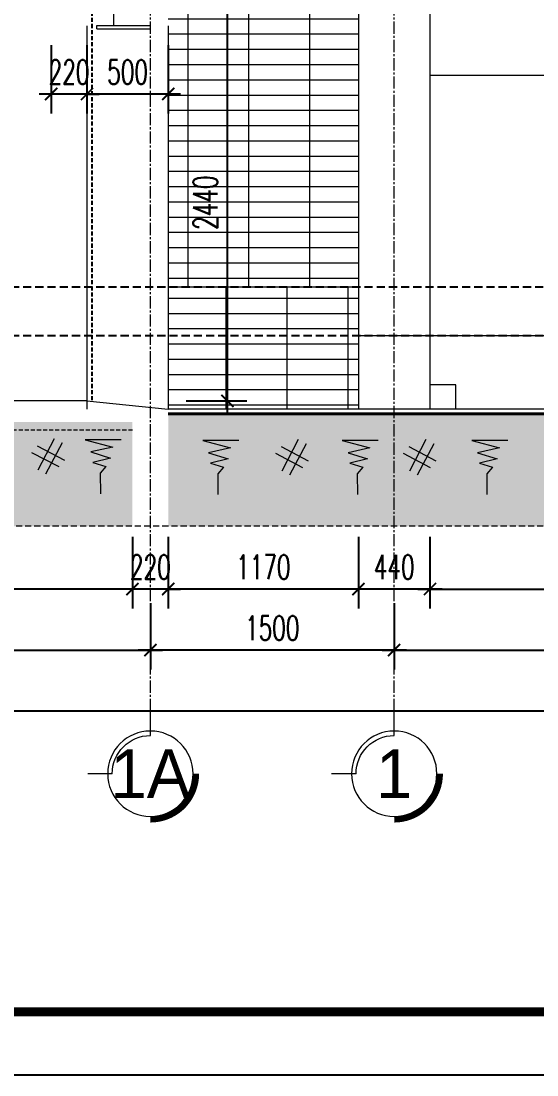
# Model space of a CAD drawing. Header units: millimetres. Extents: x -229618 to 2906, y -178063 to 96806.
# Drawn here: x -105854 to -102681, y -155647 to -149171 of the extents above; entities that cross this region are included whole.
import ezdxf
from ezdxf.enums import TextEntityAlignment as Align

# ---------------------------------------------------------------- set-up
doc = ezdxf.new("R2010")
doc.units = ezdxf.units.MM
doc.header["$LTSCALE"] = 200
doc.header["$MEASUREMENT"] = 0
doc.header["$PDMODE"] = 3
doc.header["$PDSIZE"] = 50
for name, pattern in [('CENTER', [2, 1.25, -0.25, 0.25, -0.25]), ('CENTER2', [1.125, 0.75, -0.125, 0.125, -0.125]), ('DASHED2', [0.375, 0.25, -0.125])]:
    doc.linetypes.add(name, pattern=pattern)
doc.layers.get('0').update_dxf_attribs({"color": 95, "linetype": 'CONTINUOUS'})
doc.layers.get('DEFPOINTS').update_dxf_attribs({"linetype": 'CONTINUOUS'})
for name, color, linetype, lineweight in [('cat', 1, 'CONTINUOUS', 40), ('hatch', 250, 'CONTINUOUS', 5), ('nho', 252, 'CONTINUOUS', 15), ('thay', 7, 'CONTINUOUS', 18), ('tim', 18, 'CENTER2', 9)]:
    doc.layers.add(name, color=color, linetype=linetype, lineweight=lineweight)
for name, color, linetype in [('DIM', 251, 'CONTINUOUS'), ('KHUNGTEN', 7, 'CONTINUOUS'), ('MANH', 9, 'CONTINUOUS'), ('TEXT', 33, 'CONTINUOUS'), ('TRUC', 251, 'CENTER')]:
    doc.layers.add(name, color=color, linetype=linetype)
doc.layers.add('in', color=203, linetype='CONTINUOUS', lineweight=5, plot=False)
doc.styles.add('Aria H iso', font='Vharial_0.ttf')
doc.styles.add('dam', font='Vhavanb_0.ttf', dxfattribs={"width": 0.9, "height": 450})
doc.styles.add('Scale', font='vnsimli.shx', dxfattribs={"width": 0.65, "bigfont": 'bigfont.shx'})
doc.dimstyles.new('Scale', dxfattribs={"dimscale": 75, "dimtxt": 2, "dimasz": 1, "dimexe": 1.6, "dimexo": 0, "dimgap": 0.8, "dimtad": 1, "dimdec": 0, "dimzin": 0, "dimdsep": 46, "dimtxsty": 'Scale', "dimblk": 'ARCHTICK', "dimcen": 0.1, "dimdle": 1, "dimclrd": 256, "dimclre": 256, "dimclrt": 3, "dimadec": 0, "dimazin": 0, "dimtfac": 1, "dimtdec": 0, "dimtix": 1, "dimtmove": 2, "dimatfit": 3, "dimldrblk": 'ARCHTICK', "dimfxl": 0, "dimtolj": 1, "dimtzin": 0, "dimarcsym": 0})

# ---------------------------------------------------------------- blocks, each defined once
blk = doc.blocks.new('KhungA3')
at = {"layer": 'DEFPOINTS', "color": 8}
blk.add_lwpolyline([(-3.738, 3.813), (416.305, 3.813), (416.305, 300.813), (-3.738, 300.813)], close=True, dxfattribs=at)
at = {"layer": 'KHUNGTEN', "color": 4, "const_width": 0.724}
blk.add_lwpolyline([(7.542, 8.987), (411.131, 8.987), (411.131, 295.639), (7.542, 295.639)], close=True, dxfattribs=at)
blk = doc.blocks.new('_ArchTick')
at = {"color": 0, "linetype": 'ByBlock', "const_width": 0.15}
blk.add_lwpolyline([(-0.5, -0.5), (0.5, 0.5)], dxfattribs=at)
blk = doc.blocks.new('*D2436')
at = {"layer": 'DEFPOINTS', "color": 0, "linetype": 'Continuous'}
for p in [(-105058.9, -152748.3), (-103558.9, -152748.3), (-105058.9, -153035.8)]:
    blk.add_point(p, dxfattribs=at)
at = {"layer": 'DIM', "linetype": 'Continuous', "lineweight": -2}
for p, q in [((-105058.9, -152748.3), (-105058.9, -153155.8)), ((-103558.9, -152748.3), (-103558.9, -153155.8)), ((-103483.9, -153035.8), (-105133.9, -153035.8))]:
    blk.add_line(p, q, dxfattribs=at)
at = {"layer": 'DIM', "linetype": 'Continuous', "lineweight": -2, "xscale": 75, "yscale": 75, "zscale": 75, "rotation": 180}
blk.add_blockref('_ArchTick', (-105058.9, -153035.8), dxfattribs=at)
at = {"layer": 'DIM', "linetype": 'Continuous', "lineweight": -2, "xscale": 75, "yscale": 75, "zscale": 75}
blk.add_blockref('_ArchTick', (-103558.9, -153035.8), dxfattribs=at)
at = {"layer": 'DIM', "color": 3, "linetype": 'Continuous', "insert": (-104308.9, -152900.8), "char_height": 150, "attachment_point": 5, "style": 'Scale'}
blk.add_mtext('\\A1;1500', dxfattribs=at)
blk = doc.blocks.new('*D2439')
at = {"layer": 'DEFPOINTS', "color": 0, "linetype": 'Continuous'}
for p in [(-119338.9, -152748.3), (-99338.9, -152748.3), (-119338.9, -153410.8)]:
    blk.add_point(p, dxfattribs=at)
at = {"layer": 'DIM', "linetype": 'Continuous', "lineweight": -2}
for p, q in [((-119338.9, -152748.3), (-119338.9, -153530.8)), ((-99338.9, -152748.3), (-99338.9, -153530.8)), ((-99263.9, -153410.8), (-119413.9, -153410.8))]:
    blk.add_line(p, q, dxfattribs=at)
at = {"layer": 'DIM', "linetype": 'Continuous', "lineweight": -2, "xscale": 75, "yscale": 75, "zscale": 75, "rotation": 180}
blk.add_blockref('_ArchTick', (-119338.9, -153410.8), dxfattribs=at)
at = {"layer": 'DIM', "linetype": 'Continuous', "lineweight": -2, "xscale": 75, "yscale": 75, "zscale": 75}
blk.add_blockref('_ArchTick', (-99338.9, -153410.8), dxfattribs=at)
at = {"layer": 'DIM', "color": 3, "linetype": 'Continuous', "insert": (-109338.9, -153275.8), "char_height": 150, "attachment_point": 5, "style": 'Scale'}
blk.add_mtext('\\A1;20000', dxfattribs=at)
blk = doc.blocks.new('tr')
at = {"layer": 'thay', "ltscale": 600}
for p, q in [((0, -200), (0, 0)), ((313.2, -513.2), (513.2, -513.2))]:
    blk.add_line(p, q, dxfattribs=at)
at = {"layer": 'thay', "ltscale": 600, "const_width": 50}
blk.add_lwpolyline([(-375, -513.2, 0.414214), (0, -888.2, 0.414214)], format="xyb", dxfattribs=at)
at = {"layer": 'thay', "ltscale": 600}
blk.add_circle((0, -513.2), 350, dxfattribs=at)
blk.add_arc((0, -513.2), 313.2, 0, 90, dxfattribs=at)
at = {"layer": 'TEXT', "linetype": 'Continuous', "style": 'Aria H iso'}
blk.add_attdef('A', text='', height=350, dxfattribs=at).set_placement((0, -670.6), align=Align.CENTER)
blk = doc.blocks.new('nendat')
at = {"layer": 'hatch', "linetype": 'Continuous'}
for p, q in [((-40.9, 77.9), (60.5, -115.2)), ((7.2, 103.2), (108.6, -90)), ((-56.8, -29.8), (110.3, 57.9)), ((-21.9, -70.2), (145.2, 17.5))]:
    blk.add_line(p, q, dxfattribs=at)
blk = doc.blocks.new('*D2493')
at = {"layer": 'DEFPOINTS', "color": 0, "linetype": 'Continuous'}
for p in [(-108958.9, -152748.3), (-105058.9, -152748.3), (-105058.9, -153035.8)]:
    blk.add_point(p, dxfattribs=at)
at = {"layer": 'DIM', "linetype": 'Continuous', "lineweight": -2}
for p, q in [((-108958.9, -152748.3), (-108958.9, -153155.8)), ((-105058.9, -152748.3), (-105058.9, -153155.8)), ((-109033.9, -153035.8), (-104983.9, -153035.8))]:
    blk.add_line(p, q, dxfattribs=at)
at = {"layer": 'DIM', "linetype": 'Continuous', "lineweight": -2, "xscale": 75, "yscale": 75, "zscale": 75, "rotation": 180}
blk.add_blockref('_ArchTick', (-108958.9, -153035.8), dxfattribs=at)
at = {"layer": 'DIM', "linetype": 'Continuous', "lineweight": -2, "xscale": 75, "yscale": 75, "zscale": 75}
blk.add_blockref('_ArchTick', (-105058.9, -153035.8), dxfattribs=at)
at = {"layer": 'DIM', "color": 3, "linetype": 'Continuous', "insert": (-107008.9, -152900.8), "char_height": 150, "attachment_point": 5, "style": 'Scale'}
blk.add_mtext('\\A1;3900', dxfattribs=at)
blk = doc.blocks.new('*D2494')
at = {"layer": 'DEFPOINTS', "color": 0}
for p in [(-103338.9, -152340.9), (-99558.9, -152340.9), (-99558.9, -152660.8)]:
    blk.add_point(p, dxfattribs=at)
at = {"layer": 'DIM', "lineweight": -2}
for p, q in [((-103338.9, -152340.9), (-103338.9, -152780.8)), ((-99558.9, -152340.9), (-99558.9, -152780.8)), ((-103413.9, -152660.8), (-99483.9, -152660.8))]:
    blk.add_line(p, q, dxfattribs=at)
at = {"layer": 'DIM', "lineweight": -2, "xscale": 75, "yscale": 75, "zscale": 75, "rotation": 180}
blk.add_blockref('_ArchTick', (-103338.9, -152660.8), dxfattribs=at)
at = {"layer": 'DIM', "lineweight": -2, "xscale": 75, "yscale": 75, "zscale": 75}
blk.add_blockref('_ArchTick', (-99558.9, -152660.8), dxfattribs=at)
at = {"layer": 'DIM', "color": 3, "insert": (-101448.9, -152525.8), "char_height": 150, "attachment_point": 5, "style": 'Scale'}
blk.add_mtext('\\A1;3780', dxfattribs=at)
blk = doc.blocks.new('*D2496')
at = {"layer": 'DEFPOINTS', "color": 0}
for p in [(-103558.9, -152748.3), (-99338.9, -152748.3), (-99338.9, -153035.8)]:
    blk.add_point(p, dxfattribs=at)
at = {"layer": 'DIM', "lineweight": -2}
for p, q in [((-103558.9, -152748.3), (-103558.9, -153155.8)), ((-99338.9, -152748.3), (-99338.9, -153155.8)), ((-103633.9, -153035.8), (-99263.9, -153035.8))]:
    blk.add_line(p, q, dxfattribs=at)
at = {"layer": 'DIM', "lineweight": -2, "xscale": 75, "yscale": 75, "zscale": 75, "rotation": 180}
blk.add_blockref('_ArchTick', (-103558.9, -153035.8), dxfattribs=at)
at = {"layer": 'DIM', "lineweight": -2, "xscale": 75, "yscale": 75, "zscale": 75}
blk.add_blockref('_ArchTick', (-99338.9, -153035.8), dxfattribs=at)
at = {"layer": 'DIM', "color": 3, "insert": (-101448.9, -152900.8), "char_height": 150, "attachment_point": 5, "style": 'Scale'}
blk.add_mtext('\\A1;4220', dxfattribs=at)
blk = doc.blocks.new('*D2497')
at = {"layer": 'DEFPOINTS', "color": 0}
for p in [(-103778.9, -152340.9), (-103338.9, -152340.9), (-103778.9, -152660.8)]:
    blk.add_point(p, dxfattribs=at)
at = {"layer": 'DIM', "lineweight": -2}
for p, q in [((-103778.9, -152340.9), (-103778.9, -152780.8)), ((-103338.9, -152340.9), (-103338.9, -152780.8)), ((-103263.9, -152660.8), (-103853.9, -152660.8))]:
    blk.add_line(p, q, dxfattribs=at)
at = {"layer": 'DIM', "lineweight": -2, "xscale": 75, "yscale": 75, "zscale": 75, "rotation": 180}
blk.add_blockref('_ArchTick', (-103778.9, -152660.8), dxfattribs=at)
at = {"layer": 'DIM', "lineweight": -2, "xscale": 75, "yscale": 75, "zscale": 75}
blk.add_blockref('_ArchTick', (-103338.9, -152660.8), dxfattribs=at)
at = {"layer": 'DIM', "color": 3, "insert": (-103558.9, -152525.8), "char_height": 150, "attachment_point": 5, "style": 'Scale'}
blk.add_mtext('\\A1;440', dxfattribs=at)
blk = doc.blocks.new('*D2498')
at = {"layer": 'DEFPOINTS', "color": 0}
for p in [(-104948.9, -152340.9), (-103778.9, -152340.9), (-104948.9, -152660.8)]:
    blk.add_point(p, dxfattribs=at)
at = {"layer": 'DIM', "lineweight": -2}
for p, q in [((-104948.9, -152340.9), (-104948.9, -152780.8)), ((-103778.9, -152340.9), (-103778.9, -152780.8)), ((-103703.9, -152660.8), (-105023.9, -152660.8))]:
    blk.add_line(p, q, dxfattribs=at)
at = {"layer": 'DIM', "lineweight": -2, "xscale": 75, "yscale": 75, "zscale": 75, "rotation": 180}
blk.add_blockref('_ArchTick', (-104948.9, -152660.8), dxfattribs=at)
at = {"layer": 'DIM', "lineweight": -2, "xscale": 75, "yscale": 75, "zscale": 75}
blk.add_blockref('_ArchTick', (-103778.9, -152660.8), dxfattribs=at)
at = {"layer": 'DIM', "color": 3, "insert": (-104363.9, -152525.8), "char_height": 150, "attachment_point": 5, "style": 'Scale'}
blk.add_mtext('\\A1;1170', dxfattribs=at)
blk = doc.blocks.new('*D2499')
at = {"layer": 'DEFPOINTS', "color": 0}
for p in [(-105168.9, -152340.9), (-104948.9, -152340.9), (-105168.9, -152660.8)]:
    blk.add_point(p, dxfattribs=at)
at = {"layer": 'DIM', "lineweight": -2}
for p, q in [((-105168.9, -152340.9), (-105168.9, -152780.8)), ((-104948.9, -152340.9), (-104948.9, -152780.8)), ((-105168.9, -152660.8), (-105243.9, -152660.8)), ((-104948.9, -152660.8), (-105168.9, -152660.8)), ((-104948.9, -152660.8), (-104873.9, -152660.8))]:
    blk.add_line(p, q, dxfattribs=at)
at = {"layer": 'DIM', "lineweight": -2, "xscale": 75, "yscale": 75, "zscale": 75}
blk.add_blockref('_ArchTick', (-105168.9, -152660.8), dxfattribs=at)
at = {"layer": 'DIM', "lineweight": -2, "xscale": 75, "yscale": 75, "zscale": 75, "rotation": 180}
blk.add_blockref('_ArchTick', (-104948.9, -152660.8), dxfattribs=at)
at = {"layer": 'DIM', "color": 3, "insert": (-105058.9, -152525.8), "char_height": 150, "attachment_point": 5, "style": 'Scale'}
blk.add_mtext('\\A1;220', dxfattribs=at)
blk = doc.blocks.new('*D2500')
at = {"layer": 'DEFPOINTS', "color": 0}
for p in [(-111248.9, -152340.9), (-105168.9, -152340.9), (-111248.9, -152660.8)]:
    blk.add_point(p, dxfattribs=at)
at = {"layer": 'DIM', "lineweight": -2}
for p, q in [((-111248.9, -152340.9), (-111248.9, -152780.8)), ((-105168.9, -152340.9), (-105168.9, -152780.8)), ((-105093.9, -152660.8), (-111323.9, -152660.8))]:
    blk.add_line(p, q, dxfattribs=at)
at = {"layer": 'DIM', "lineweight": -2, "xscale": 75, "yscale": 75, "zscale": 75, "rotation": 180}
blk.add_blockref('_ArchTick', (-111248.9, -152660.8), dxfattribs=at)
at = {"layer": 'DIM', "lineweight": -2, "xscale": 75, "yscale": 75, "zscale": 75}
blk.add_blockref('_ArchTick', (-105168.9, -152660.8), dxfattribs=at)
at = {"layer": 'DIM', "color": 3, "insert": (-108208.9, -152525.8), "char_height": 150, "attachment_point": 5, "style": 'Scale'}
blk.add_mtext('\\A1;6080', dxfattribs=at)
blk = doc.blocks.new('*D2512')
at = {"layer": 'DEFPOINTS', "color": 0}
for p in [(-104838.9, -149068), (-104585, -149068), (-104838.9, -151504.9)]:
    blk.add_point(p, dxfattribs=at)
at = {"layer": 'DIM', "lineweight": -2}
for p, q in [((-104585, -151579.9), (-104585, -148993)), ((-104838.9, -149068), (-104465, -149068)), ((-104838.9, -151504.9), (-104465, -151504.9))]:
    blk.add_line(p, q, dxfattribs=at)
at = {"layer": 'DIM', "lineweight": -2, "xscale": 75, "yscale": 75, "zscale": 75}
for p, rotation in [((-104585, -149068), 90), ((-104585, -151504.9), 270)]:
    blk.add_blockref('_ArchTick', p, dxfattribs=dict(at, rotation=rotation))
at = {"layer": 'DIM', "color": 3, "insert": (-104720, -150286.4), "char_height": 150, "attachment_point": 5, "rotation": 90, "style": 'Scale'}
blk.add_mtext('\\A1;2440', dxfattribs=at)
blk = doc.blocks.new('*D2515')
at = {"layer": 'DEFPOINTS', "color": 0}
for p in [(-105448.9, -149317.8), (-104948.9, -149317.8), (-105448.9, -149618.8)]:
    blk.add_point(p, dxfattribs=at)
at = {"layer": 'DIM', "lineweight": -2}
for p, q in [((-105448.9, -149317.8), (-105448.9, -149738.8)), ((-104948.9, -149317.8), (-104948.9, -149738.8)), ((-104873.9, -149618.8), (-105523.9, -149618.8))]:
    blk.add_line(p, q, dxfattribs=at)
at = {"layer": 'DIM', "lineweight": -2, "xscale": 75, "yscale": 75, "zscale": 75, "rotation": 180}
blk.add_blockref('_ArchTick', (-105448.9, -149618.8), dxfattribs=at)
at = {"layer": 'DIM', "lineweight": -2, "xscale": 75, "yscale": 75, "zscale": 75}
blk.add_blockref('_ArchTick', (-104948.9, -149618.8), dxfattribs=at)
at = {"layer": 'DIM', "color": 3, "insert": (-105198.9, -149483.8), "char_height": 150, "attachment_point": 5, "style": 'Scale'}
blk.add_mtext('\\A1;500', dxfattribs=at)
blk = doc.blocks.new('*D2516')
at = {"layer": 'DEFPOINTS', "color": 0}
for p in [(-105668.9, -149317.8), (-105448.9, -149317.8), (-105668.9, -149618.8)]:
    blk.add_point(p, dxfattribs=at)
at = {"layer": 'DIM', "lineweight": -2}
for p, q in [((-105668.9, -149317.8), (-105668.9, -149738.8)), ((-105448.9, -149317.8), (-105448.9, -149738.8)), ((-105668.9, -149618.8), (-105743.9, -149618.8)), ((-105448.9, -149618.8), (-105668.9, -149618.8)), ((-105448.9, -149618.8), (-105373.9, -149618.8))]:
    blk.add_line(p, q, dxfattribs=at)
at = {"layer": 'DIM', "lineweight": -2, "xscale": 75, "yscale": 75, "zscale": 75}
blk.add_blockref('_ArchTick', (-105668.9, -149618.8), dxfattribs=at)
at = {"layer": 'DIM', "lineweight": -2, "xscale": 75, "yscale": 75, "zscale": 75, "rotation": 180}
blk.add_blockref('_ArchTick', (-105448.9, -149618.8), dxfattribs=at)
at = {"layer": 'DIM', "color": 3, "insert": (-105558.9, -149483.8), "char_height": 150, "attachment_point": 5, "style": 'Scale'}
blk.add_mtext('\\A1;220', dxfattribs=at)

msp = doc.modelspace()

# ---------------------------------------------------------------- hatches: boundary and pattern name
at = {"layer": 'hatch'}
h = msp.add_hatch(dxfattribs=at)
h.set_pattern_fill('GRATE', color=256, scale=3000, style=0)
h.set_pattern_definition([(180, (-217702.31, -3e-10), (0, 93.75), []), (90, (-217702.3, -3e-10), (375, 2e-14), [])])
h.paths.add_polyline_path([(-104948.9, -148718), (-104948.9, -148104.9), (-103778.9, -148104.9), (-103778.9, -150804.9), (-104948.9, -150804.9), (-104948.9, -149199.9)])
at = {"layer": 'hatch', "linetype": 'Continuous'}
h = msp.add_hatch(dxfattribs=at)
h.set_pattern_fill('GRATE', color=256, scale=3000, style=0)
h.set_pattern_definition([(180, (-42718.14, -169248.17), (0, 93.75), []), (90, (-42718.14, -169248.17), (375, 2e-14), [])])
h.paths.add_polyline_path([(-104948.9, -150804.9), (-103778.9, -150804.9), (-103778.9, -151104.9), (-104948.9, -151104.9)])
h.paths.add_polyline_path([(-104948.9, -151104.9), (-103778.9, -151104.9), (-103778.9, -151554.9), (-104948.9, -151554.9)])
at = {"layer": 'nho', "linetype": 'Continuous'}
h = msp.add_hatch(dxfattribs=at)
h.set_pattern_fill('AR-CONC', color=256, scale=50, style=0)
h.set_pattern_definition([(130, (-95441.57, -152274.86), (-358.63, -31.376), [37.5, -412.5]), (185, (-95441.57, -152274.86), (69.3757, 376.096), [30, -330]), (79.5486, (-95471.46, -152277.48), (-289.2547, 344.7198), [31.87, -350.571]), (133.8158, (-95441.57, -152174.86), (-533.6205, -82.7595), [56.25, -618.75]), (83.3644, (-95486.04, -152181.76), (-467.331, 487.059), [47.805, -525.856]), (188.8158, (-95441.57, -152174.86), (-467.331, 487.059), [45, -495]), (159, (-95491.57, -152199.86), (-298.4535, -201.3094), [37.5, -412.5]), (214, (-95491.57, -152199.86), (-121.6577, 362.575), [30, -330]), (108.5486, (-95516.44, -152216.64), (-420.1113, 161.2652), [31.87, -350.571]), (142.5, (-95441.57, -152274.86), (-6.0799, 166.4469), [0, -326, 0, -335, 0, -331.25]), (172.5, (-95441.57, -152274.86), (-131.5348, 197.2059), [0, -191, 0, -318.5, 0, -126.25]), (212.5, (-95330.07, -152274.86), (-266.9112, -11.27744), [0, -125, 0, -390, 0, -517.5]), (222.5, (-95280.07, -152274.86), (-291.593, 50.0525), [0, -162.5, 0, -259, 0, -367.5])])
h.paths.add_polyline_path([(-116758.9, -150984.9), (-115668.9, -150984.9), (-115668.9, -151104.9), (-116758.9, -151104.9)])
h.paths.add_polyline_path([(-117295.8, -150984.9), (-116758.9, -150984.9), (-116758.9, -151104.9), (-117295.8, -151104.9), (-117295.8, -151096.7), (-117258.5, -151088.3), (-117295.8, -151078.4)])
h.paths.add_polyline_path([(-117323.3, -150984.9), (-117295.8, -150984.9), (-117295.8, -151043.2), (-117323.3, -151043.2)])
h.paths.add_polyline_path([(-119118.9, -150984.9), (-117323.3, -150984.9), (-117323.3, -151043.2), (-117428.4, -151043.2), (-117323.3, -151071.1), (-117323.3, -151102.8), (-117332.3, -151104.9), (-119118.9, -151104.9), (-119118.9, -151084.9)])
h.paths.add_polyline_path([(-116963.6, -151311.2), (-116915.5, -151336.5), (-116891.3, -151290.4), (-116939.4, -151265.2)], flags=16)
h.paths.add_polyline_path([(-117740.1, -151265.2), (-117764.3, -151311.2), (-117716.2, -151336.5), (-117692, -151290.4)], flags=16)
h.paths.add_polyline_path([(-116758.9, -151134.9), (-115668.9, -151134.9), (-115668.9, -152274.9), (-116758.9, -152274.9)])
h.paths.add_polyline_path([(-116128.4, -151290.4), (-116176.5, -151265.2), (-116200.6, -151311.2), (-116152.5, -151336.5)], flags=16)
h.paths.add_polyline_path([(-122260.7, -151584.9), (-119338.9, -151584.9), (-119338.9, -152274.9), (-122260.7, -152274.9)])
h.paths.add_polyline_path([(-119969.3, -151740.4), (-120017.4, -151715.2), (-120041.6, -151761.2), (-119993.5, -151786.5)], flags=16)
h.paths.add_polyline_path([(-120803, -151715.2), (-120827.2, -151761.2), (-120779.1, -151786.5), (-120754.9, -151740.4)], flags=16)
h.paths.add_polyline_path([(-121672.2, -151715.2), (-121696.4, -151761.2), (-121648.3, -151786.5), (-121624.1, -151740.4)], flags=16)
h.paths.add_polyline_path([(-103558.9, -151584.9), (-99558.9, -151584.9), (-99558.9, -151684.9), (-99558.9, -152274.9), (-103558.9, -152274.9)])
h.paths.add_polyline_path([(-99338.9, -151684.9), (-99338.9, -151634.9), (-95441.6, -151634.9), (-95441.6, -152274.9), (-99338.9, -152274.9)])
h.paths.add_polyline_path([(-104948.9, -151684.9), (-104948.9, -151584.9), (-103558.9, -151584.9), (-103558.9, -152274.9), (-104948.9, -152274.9)])
h.paths.add_polyline_path([(-108958.9, -151684.9), (-105168.9, -151684.9), (-105168.9, -152274.9), (-108958.9, -152274.9)])
h.paths.add_polyline_path([(-111248.9, -151684.9), (-108958.9, -151684.9), (-108958.9, -152274.9), (-111248.9, -152274.9)])
h.paths.add_polyline_path([(-115448.9, -151684.9), (-111468.9, -151684.9), (-111468.9, -152274.9), (-115448.9, -152274.9)])
h.paths.add_polyline_path([(-117782.7, -151033.4), (-117782.7, -150726.3), (-118007.7, -150726.3), (-118007.7, -151033.4)], flags=9)
h.paths.add_polyline_path([(-119118.9, -152274.9), (-119118.9, -151134.9), (-116758.9, -151134.9), (-116758.9, -152274.9)])
h = msp.add_hatch(dxfattribs=at)
h.set_pattern_fill('AR-SAND', color=256, scale=25, style=0)
h.set_pattern_definition([(142.5, (-48462.475, -151634.865), (1.574834, 48.170594), [0, -38, 0, -42.5, 0, -40.625]), (172.5, (-48462.475, -151634.865), (-44.24442, 70.55365), [0, -20.5, 0, -34.25, 0, -13.125]), (212.5, (-48431.725, -151634.865), (-77.853547, 0.141476), [0, -12.5, 0, -45, 0, -58.75]), (222.5, (-48431.725, -151634.865), (-75.153165, 21.94189), [0, -6.25, 0, -29.5, 0, -33.75])])
h.paths.add_polyline_path([(-115448.9, -151104.9), (-111468.9, -151104.9), (-111468.9, -151634.9), (-115448.9, -151634.9)])
h.paths.add_polyline_path([(-115448.9, -151634.9), (-111468.9, -151634.9), (-111468.9, -151684.9), (-115448.9, -151684.9)])
h.paths.add_polyline_path([(-111248.9, -151634.9), (-108958.9, -151634.9), (-108958.9, -151684.9), (-111248.9, -151684.9)])
h.paths.add_polyline_path([(-108958.9, -151634.9), (-105168.9, -151634.9), (-105168.9, -151684.9), (-108958.9, -151684.9)])
h.paths.add_polyline_path([(-115448.9, -150954.9), (-111468.9, -150954.9), (-111468.9, -151104.9), (-115448.9, -151104.9)])

# ---------------------------------------------------------------- linework, layer by layer
at = {"layer": 'cat', "linetype": 'Continuous'}
msp.add_line((-99558.9, -151584.9), (-104948.9, -151584.9), dxfattribs=at)
at = {"layer": 'hatch', "color": 251, "linetype": 'DASHED2', "ltscale": 0.5}
msp.add_line((-105168.9, -151684.9), (-115448.9, -151684.9), dxfattribs=at)
at = {"layer": 'hatch', "color": 251, "linetype": 'DASHED2', "ltscale": 0.75}
msp.add_line((-95441.6, -152274.9), (-122260.7, -152274.9), dxfattribs=at)
at = {"layer": 'in', "linetype": 'Continuous'}
msp.add_lwpolyline([(-123106.7, -155646.6), (-91603.5, -155646.6), (-91603.5, -133371.6), (-123106.7, -133371.6)], close=True, dxfattribs=at)
at = {"layer": 'nho', "linetype": 'Continuous'}
for p, q in [((-105286.5, -148820.7), (-105286.5, -149198.9)), ((-103338.9, -151104.9), (-103778.9, -151104.9))]:
    msp.add_line(p, q, dxfattribs=at)
for points in [[(-105238.4, -151743.2), (-105459.7, -151743.2), (-105289.8, -151788.3), (-105424.3, -151818.5), (-105303.4, -151856.2), (-105412.3, -151882.2), (-105332.2, -151907.7), (-105367.5, -151947.7), (-105366.5, -152074.7)], [(-104515.1, -151748.2), (-104736.3, -151748.2), (-104566.4, -151793.3), (-104700.9, -151823.5), (-104580, -151861.2), (-104688.9, -151887.2), (-104608.8, -151912.7), (-104644.1, -151952.7), (-104643.1, -152079.7)], [(-103657.3, -151748.2), (-103878.5, -151748.2), (-103708.6, -151793.3), (-103843.1, -151823.5), (-103722.2, -151861.2), (-103831.2, -151887.2), (-103751.1, -151912.7), (-103786.3, -151952.7), (-103785.3, -152079.7)], [(-102860.3, -151748.2), (-103081.5, -151748.2), (-102911.6, -151793.3), (-103046.1, -151823.5), (-102925.2, -151861.2), (-103034.2, -151887.2), (-102954.1, -151912.7), (-102989.3, -151952.7), (-102988.3, -152079.7)]]:
    msp.add_lwpolyline(points, dxfattribs=at)
at = {"layer": 'thay', "linetype": 'Continuous'}
for p, q in [((-103338.9, -146804.9), (-103338.9, -151554.9)), ((-103778.9, -148104.9), (-103778.9, -151554.9)), ((-105448.9, -149199.9), (-105448.9, -151554.9)), ((-105388.9, -149198), (-105058.9, -149198)), ((-105388.9, -149218), (-105388.9, -149198)), ((-104948.9, -149199.9), (-104948.9, -151554.9)), ((-105388.9, -149218), (-105058.9, -149218)), ((-99448.9, -149504.9), (-103338.9, -149504.9)), ((-103778.9, -150804.9), (-104948.9, -150804.9)), ((-99558.9, -151104.9), (-103338.9, -151104.9)), ((-105448.9, -151504.9), (-111248.9, -151504.9)), ((-105448.9, -151504.9), (-104948.9, -151554.9)), ((-99558.9, -151554.9), (-104948.9, -151554.9))]:
    msp.add_line(p, q, dxfattribs=at)
msp.add_lwpolyline([(-103178.9, -151554.9), (-103178.9, -151404.9), (-103338.9, -151404.9)], dxfattribs=at)
at = {"layer": 'tim', "ltscale": 0.5}
for p, q in [((-105058.9, -153410.8), (-105058.9, -139012)), ((-103558.9, -153410.8), (-103558.9, -139012))]:
    msp.add_line(p, q, dxfattribs=at)
at = {"layer": 'TRUC', "linetype": 'DASHED2', "ltscale": 0.5}
msp.add_line((-105418.9, -149000.7), (-105418.9, -151507.9), dxfattribs=at)
at = {"layer": 'TRUC', "linetype": 'DASHED2'}
for p, q in [((-95441.6, -150804.9), (-122218.1, -150804.9)), ((-95441.6, -151104.9), (-122218.1, -151104.9))]:
    msp.add_line(p, q, dxfattribs=at)

# ---------------------------------------------------------------- block references
at = {"layer": 'hatch', "linetype": 'Continuous', "xscale": -1}
for p in [(-105642.7, -151840.4), (-104142.2, -151845.4), (-103356.6, -151845.4)]:
    msp.add_blockref('nendat', p, dxfattribs=at)
at = {"layer": 'KHUNGTEN', "xscale": 75, "yscale": 75, "zscale": 75.00000000000009}
msp.add_blockref('KhungA3', (-122826.4, -155932.6), dxfattribs=at)
at = {"layer": 'MANH', "xscale": -0.75, "yscale": 0.75, "zscale": 0.75}
for p in [(-105058.9, -153410.8), (-103558.9, -153410.8)]:
    msp.add_blockref('tr', p, dxfattribs=at)

# ---------------------------------------------------------------- texts
at = {"layer": 'TEXT', "linetype": 'Continuous', "style": 'dam'}
for s, p in [('1a', (-105058.9, -153795.7)), ('1', (-103558.9, -153795.7))]:
    msp.add_text(s, height=300, dxfattribs=at).set_placement(p, align=Align.MIDDLE)

# ---------------------------------------------------------------- dimensions: what is measured, and where the dimension line sits
at = {"layer": 'DIM'}
dim = msp.add_linear_dim(base=(-104585, -149068), p1=(-104838.9, -151504.9), p2=(-104838.9, -149068), angle=90, text='2440', dimstyle='Scale', dxfattribs=at)
dim.commit()
dim.dimension.update_dxf_attribs({"geometry": '*D2512', "text_midpoint": (-104720, -150286.4)})
for base, p1, p2, picture, middle in [((-105668.9, -149618.8), (-105448.9, -149317.8), (-105668.9, -149317.8), '*D2516', (-105558.9, -149483.8)), ((-105448.9, -149618.8), (-104948.9, -149317.8), (-105448.9, -149317.8), '*D2515', (-105198.9, -149483.8)), ((-111248.9, -152660.8), (-105168.9, -152340.9), (-111248.9, -152340.9), '*D2500', (-108208.9, -152525.8)), ((-105168.9, -152660.8), (-104948.9, -152340.9), (-105168.9, -152340.9), '*D2499', (-105058.9, -152525.8)), ((-104948.9, -152660.8), (-103778.9, -152340.9), (-104948.9, -152340.9), '*D2498', (-104363.9, -152525.8)), ((-103778.9, -152660.8), (-103338.9, -152340.9), (-103778.9, -152340.9), '*D2497', (-103558.9, -152525.8)), ((-99558.9, -152660.8), (-103338.9, -152340.9), (-99558.9, -152340.9), '*D2494', (-101448.9, -152525.8)), ((-99338.9, -153035.8), (-103558.9, -152748.3), (-99338.9, -152748.3), '*D2496', (-101448.9, -152900.8))]:
    dim = msp.add_linear_dim(base=base, p1=p1, p2=p2, angle=180, dimstyle='Scale', dxfattribs=at)
    dim.commit()
    dim.dimension.update_dxf_attribs({"geometry": picture, "text_midpoint": middle})
at = {"layer": 'DIM', "linetype": 'Continuous'}
for base, p1, p2, picture, middle in [((-119338.9, -153410.8), (-99338.9, -152748.3), (-119338.9, -152748.3), '*D2439', (-109338.9, -153275.8)), ((-105058.9, -153035.8), (-108958.9, -152748.3), (-105058.9, -152748.3), '*D2493', (-107008.9, -152900.8)), ((-105058.9, -153035.8), (-103558.9, -152748.3), (-105058.9, -152748.3), '*D2436', (-104308.9, -152900.8))]:
    dim = msp.add_linear_dim(base=base, p1=p1, p2=p2, angle=180, dimstyle='Scale', dxfattribs=at)
    dim.commit()
    dim.dimension.update_dxf_attribs({"geometry": picture, "text_midpoint": middle})

doc.saveas('drawing.dxf')
